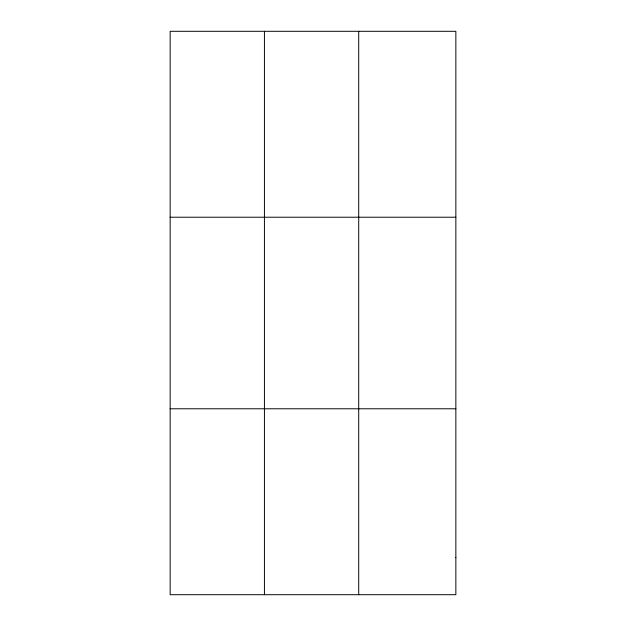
<?xml version="1.0" encoding="UTF-8"?>
<svg xmlns="http://www.w3.org/2000/svg" width="626" height="626" viewBox="0 0 626 626"><rect width="100%" height="100%" fill="white"/><g stroke="black" fill="none" stroke-linecap="round" stroke-linejoin="round"><path stroke-width="0.94" d="M264.43 594.7L264.43 31.3M358.714 594.7L358.714 31.3M170.147 217.222L455.853 217.222M170.147 408.778L455.853 408.778M455.853 557.516L455.853 594.7L170.147 594.7L170.147 31.3L455.853 31.3L455.853 557.516"/></g></svg>
